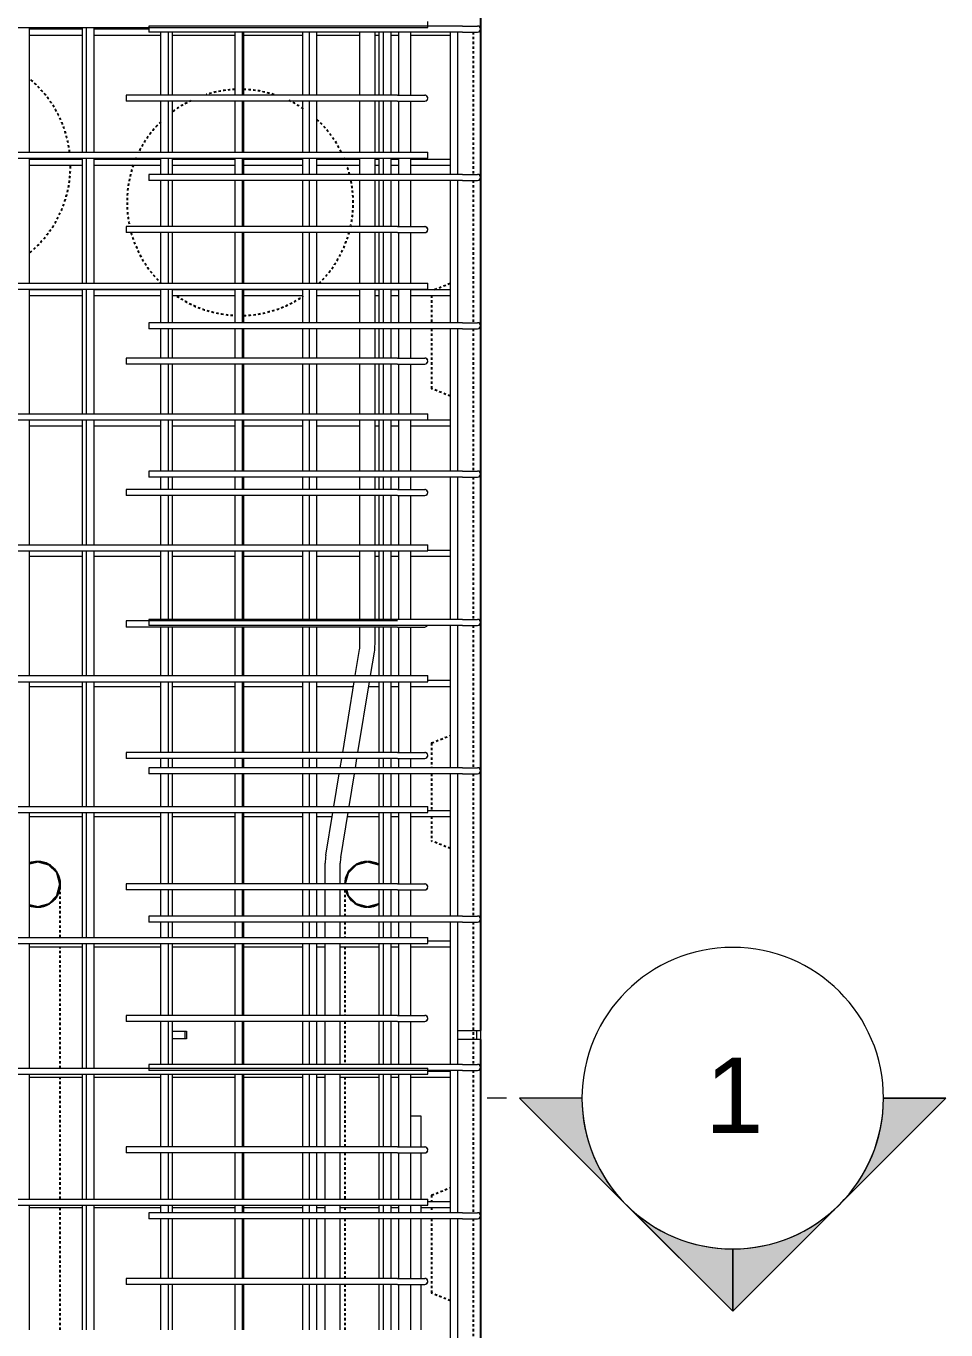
# Model space of a CAD drawing. Header units: millimetres. Extents: x -7141 to 5307, y -2677 to 10424.
# Drawn here: x -3124 to -1904, y -836 to 894 of the extents above; entities that cross this region are included whole.
import ezdxf

# ---------------------------------------------------------------- set-up
doc = ezdxf.new("R2010")
doc.units = ezdxf.units.MM
doc.linetypes.add('Dash', pattern=[6.36, 3.18, -3.18])
for name, color, linetype, lineweight in [('A-GENM', 13, 'Continuous', 18), ('A-WALL', 113, 'Continuous', 25), ('A-WALL-HDLN', 110, 'Dash', 25), ('G-ANNO-SYMB', 111, 'Continuous', 9), ('S-RBAR', 171, 'Continuous', 18)]:
    doc.layers.add(name, color=color, linetype=linetype, lineweight=lineweight)
doc.styles.add('Arial', font='arial.ttf', dxfattribs={"height": 100})

# ---------------------------------------------------------------- blocks, each defined once
blk = doc.blocks.new('RR spread anchor face based - RR-SA-2_5-150-V1-Elevation Front 1')
at = {"layer": 'A-GENM'}
for p, q in [((-2930, 6755), (-2913.7, 6755)), ((-2913.7, 6755), (-2911.2, 6755)), ((-2913.7, 6755), (-2913.7, 6745)), ((-2911.2, 6755), (-2911.2, 6745)), ((-2913.7, 6745), (-2930, 6745)), ((-2911.2, 6745), (-2913.7, 6745))]:
    blk.add_line(p, q, dxfattribs=at)
blk = doc.blocks.new('RR spread anchor face based - RR-SA-4_0-320-1726835-Elevation Front 1')
at = {"layer": 'A-GENM'}
for p, q in [((-2551.2, 6756), (-2526.2, 6756)), ((-2526.2, 6756), (-2521.2, 6756)), ((-2526.2, 6744), (-2526.2, 6756)), ((-2521.2, 6756), (-2521.2, 6744)), ((-2526.2, 6744), (-2551.2, 6744)), ((-2521.2, 6744), (-2526.2, 6744))]:
    blk.add_line(p, q, dxfattribs=at)
blk = doc.blocks.new('Detail View - M_Section Head - Filled SHOP DWG-1002450-Elevation Front 1')
at = {"layer": 'G-ANNO-SYMB'}
h = blk.add_hatch(color=256, dxfattribs=at)
edge = h.paths.add_edge_path()
edge.add_line((-2469.6, -528.7), (-2386.7, -528.7))
edge.add_arc((-2186.7, -528.7), 200, 180, 225)
edge.add_line((-2328.2, -670.1), (-2469.6, -528.7))
h = blk.add_hatch(color=256, dxfattribs=at)
edge = h.paths.add_edge_path()
edge.add_line((-1903.9, -528.7), (-2045.3, -670.1))
edge.add_arc((-2186.7, -528.7), 200, 315, 360)
edge.add_line((-1986.7, -528.7), (-1903.9, -528.7))
h = blk.add_hatch(color=256, dxfattribs=at)
edge = h.paths.add_edge_path()
edge.add_line((-2186.7, -811.5), (-2328.2, -670.1))
edge.add_arc((-2186.7, -528.7), 200, 225, 270)
edge.add_line((-2186.7, -728.7), (-2186.7, -811.5))
h = blk.add_hatch(color=256, dxfattribs=at)
edge = h.paths.add_edge_path()
edge.add_line((-2186.7, -811.5), (-2186.7, -728.7))
edge.add_arc((-2186.7, -528.7), 200, 270, 315)
edge.add_line((-2045.3, -670.1), (-2186.7, -811.5))
for p, q in [((-2186.7, -811.5), (-2469.6, -528.7)), ((-2386.7, -528.7), (-2469.6, -528.7)), ((-2469.6, -528.7), (-2328.2, -670.1)), ((-2386.7, -528.7), (-2469.6, -528.7)), ((-2186.7, -811.5), (-1903.9, -528.7)), ((-2045.3, -670.1), (-1903.9, -528.7)), ((-1986.7, -528.7), (-1903.9, -528.7)), ((-1903.9, -528.7), (-1986.7, -528.7)), ((-2328.2, -670.1), (-2186.7, -811.5)), ((-2186.7, -811.5), (-2045.3, -670.1)), ((-2186.7, -728.7), (-2186.7, -811.5)), ((-2186.7, -811.5), (-2186.7, -728.7))]:
    blk.add_line(p, q, dxfattribs=at)
for start, end in [(360, 180), (180, 360), (180, 225), (315, 0), (225, 270), (270, 315)]:
    blk.add_arc((-2186.7, -528.7), 200, start, end, dxfattribs=at)

msp = doc.modelspace()

# ---------------------------------------------------------------- linework, layer by layer
at = {"layer": 'A-WALL'}
for p, q in [((-2521.2, 2199), (-2521.2, -439)), ((-3108.7, -215), (-3119.4, -217.9)), ((-2656.3, -219), (-2671.2, -215)), ((-3119.4, -272.1), (-3108.7, -275)), ((-2671.2, -275), (-2656.2, -271)), ((-2521.2, -451), (-2521.2, -1395))]:
    msp.add_line(p, q, dxfattribs=at)
at = {"layer": 'A-WALL', "flags": 128}
for points in [[(-3078.7, -245), (-3082.7, -230), (-3093.8, -219), (-3108.7, -215)], [(-2671.2, -215), (-2686.2, -219), (-2697.2, -230.1), (-2701.1, -244.5)], [(-3108.7, -275), (-3093.7, -271), (-3082.7, -259.9), (-3078.7, -245)], [(-3078.7, -250.1), (-3078.7, -245.1), (-3078.7, -245)], [(-2699.2, -252.5), (-2697.2, -260), (-2686.1, -271), (-2671.2, -275)]]:
    msp.add_lwpolyline(points, dxfattribs=at)
at = {"layer": 'A-WALL'}
for centre, start, end in [((-3108.7, -245), 90.7225, 111.1191), ((-3108.7, -245), 61.0187, 89.2664), ((-3108.7, -245), 30.8311, 59.6045), ((-2671.2, -245), 120.8303, 149.6053), ((-2671.2, -245), 90.7225, 119.4223), ((-2671.2, -245), 61.0187, 89.2664), ((-3108.7, -245), 0.3778, 29.7706), ((-2671.2, -245), 150.6728, 179.0909), ((-3108.7, -245), 330.719, 359.5722), ((-2671.2, -245), 195, 209.7233), ((-3108.7, -245), 248.8809, 269.268), ((-3108.7, -245), 270.7209, 299.4239), ((-3108.7, -245), 300.812, 329.6241), ((-2671.2, -245), 210.813, 239.6231), ((-2671.2, -245), 241.0171, 269.268), ((-2671.2, -245), 270.7209, 299.4239)]:
    msp.add_arc(centre, 30, start, end, dxfattribs=at)
at = {"layer": 'A-WALL-HDLN'}
for p, q in [((-2531.2, 885.6), (-2531.2, 696.8)), ((-2531.2, 688.8), (-2531.2, 500)), ((-2582.2, 544.1), (-2561.2, 552.5)), ((-2586.2, 536.1), (-2586.2, 500)), ((-2586.2, 492), (-2586.2, 412.5)), ((-2531.2, 492), (-2531.2, 303.2)), ((-2561.2, 402.5), (-2586.2, 412.5)), ((-2531.2, 295.2), (-2531.2, 106.4)), ((-2531.2, 98.4), (-2531.2, -90.3)), ((-2586.2, -57.5), (-2561.2, -47.5)), ((-2586.2, -57.5), (-2586.2, -90.3)), ((-2586.2, -98.3), (-2586.2, -147.2)), ((-2531.2, -98.3), (-2531.2, -287.1)), ((-2586.2, -155.2), (-2586.2, -187.5)), ((-2561.2, -197.5), (-2586.2, -187.5)), ((-2531.2, -295.1), (-2531.2, -483.9)), ((-3078.7, -489), (-3078.7, -328)), ((-2701.2, -335), (-2701.2, -418.9)), ((-2701.2, -426.9), (-2701.2, -483.9)), ((-3078.7, -662.6), (-3078.7, -500.9)), ((-2701.2, -500.9), (-2701.2, -593.4)), ((-2531.2, -491.9), (-2531.2, -680.7)), ((-2701.2, -601.4), (-2701.2, -662.6)), ((-2586.2, -657.5), (-2561.2, -647.5)), ((-3078.7, -836.2), (-3078.7, -673.7)), ((-2701.2, -673.7), (-2701.2, -680.7)), ((-2586.2, -657.5), (-2586.2, -665.7)), ((-2586.2, -673.7), (-2586.2, -680.7)), ((-2701.2, -688.7), (-2701.2, -767.8)), ((-2586.2, -688.7), (-2586.2, -787.5)), ((-2531.2, -688.7), (-2531.2, -877.4)), ((-2701.2, -775.8), (-2701.2, -836.2)), ((-2561.2, -797.5), (-2586.2, -787.5))]:
    msp.add_line(p, q, dxfattribs=at)
at = {"layer": 'A-WALL-HDLN', "flags": 128}
for points in [[(-3078.7, -315.4), (-3078.7, -308.1), (-3078.7, -283.7), (-3078.7, -264), (-3078.7, -250.7), (-3078.7, -250.1)], [(-2701.2, -252.5), (-2701.2, -261), (-2701.2, -279.7), (-2701.2, -287.1)], [(-2701.2, -295.1), (-2701.2, -303.4), (-2701.2, -315.4)], [(-2701.2, -328), (-2701.2, -330), (-2701.2, -335)]]:
    msp.add_lwpolyline(points, dxfattribs=at)
at = {"layer": 'A-WALL-HDLN'}
for centre, start, end in [((-3215.2, 708.1), 6.9676, 49.9749), ((-2840.2, 659.6), 92.5718, 107.5479), ((-2840.2, 659.6), 72.4521, 88.1181), ((-2840.2, 659.6), 115.5558, 127.1615), ((-2840.2, 659.6), 55.9811, 64.4442), ((-2840.2, 659.6), 134.5631, 153.501), ((-2840.2, 659.6), 26.499, 47.0364), ((-3215.2, 708.1), 3.4011, 3.8766), ((-2840.2, 659.6), 160.6454, 180), ((-2840.2, 659.6), 156.818, 157.3283), ((-2840.2, 659.6), 22.6717, 23.182), ((-2840.2, 659.6), 14.3653, 19.3546), ((-3215.2, 708.1), 310.0251, 0), ((-3215.2, 708.1), 0, 0.3101), ((-2840.2, 659.6), 0, 11.2743), ((-2840.2, 659.6), 180, 192.3902), ((-2840.2, 659.6), 347.6098, 0), ((-2840.2, 659.6), 195.5164, 225.4369), ((-2840.2, 659.6), 314.3872, 344.4836), ((-2840.2, 659.6), 235.9713, 267.4282), ((-2840.2, 659.6), 271.8819, 304.0189)]:
    msp.add_arc(centre, 150, start, end, dxfattribs=at)
at = {"layer": 'G-ANNO-SYMB'}
msp.add_line((-2486.7, -528.7), (-2512.5, -528.7), dxfattribs=at)
at = {"layer": 'S-RBAR'}
for p, q in [((-2591.2, 891.7), (-2591.2, 899.7)), ((-4226.2, 891.7), (-2591.2, 891.7)), ((-3119.4, 726.2), (-3119.4, 891.7)), ((-3119.4, 889.7), (-3049.1, 889.7)), ((-3049.1, 726.2), (-3049.1, 891.7)), ((-3043.8, 726.2), (-3043.8, 891.7)), ((-3033.8, 726.2), (-3033.8, 891.7)), ((-3033.8, 889.7), (-2961.2, 889.7)), ((-2545.2, 893.6), (-2961.2, 893.6)), ((-2961.2, 893.6), (-2961.2, 885.6)), ((-2545.2, 885.6), (-2961.2, 885.6)), ((-2945.3, 801.9), (-2945.3, 885.6)), ((-2935.3, 801.9), (-2935.3, 885.6)), ((-2930, 801.9), (-2930, 885.6)), ((-2846.8, 801.9), (-2846.8, 885.6)), ((-2836.8, 801.9), (-2836.8, 885.6)), ((-2835.3, 801.9), (-2835.3, 885.6)), ((-2756.9, 801.9), (-2756.9, 885.6)), ((-2748.3, 801.9), (-2748.3, 885.6)), ((-2738.3, 801.9), (-2738.3, 885.6)), ((-2681.2, 801.9), (-2681.2, 885.6)), ((-2661.2, 801.9), (-2661.2, 885.6)), ((-2655.9, 801.9), (-2655.9, 885.6)), ((-2649.8, 801.9), (-2649.8, 885.6)), ((-2639.8, 801.9), (-2639.8, 885.6)), ((-2629.5, 801.9), (-2629.5, 885.6)), ((-2613.5, 801.9), (-2613.5, 885.6)), ((-2561.2, 696.8), (-2561.2, 885.6)), ((-2551.2, 696.8), (-2551.2, 885.6)), ((-2545.2, 893.6), (-2525.2, 893.6)), ((-2545.2, 885.6), (-2525.2, 885.6)), ((-3119.4, 881.7), (-3049.1, 881.7)), ((-3033.8, 881.7), (-2945.3, 881.7)), ((-2930, 881.7), (-2846.8, 881.7)), ((-2835.3, 881.7), (-2756.9, 881.7)), ((-2738.3, 881.7), (-2681.2, 881.7)), ((-2661.2, 881.7), (-2655.9, 881.7)), ((-2639.8, 881.7), (-2629.5, 881.7)), ((-2613.5, 881.7), (-2561.2, 881.7)), ((-2631.2, 801.9), (-2991.2, 801.9)), ((-2991.2, 801.9), (-2991.2, 793.9)), ((-2631.2, 801.9), (-2595.2, 801.9)), ((-2631.2, 793.9), (-2991.2, 793.9)), ((-2945.3, 726.2), (-2945.3, 793.9)), ((-2935.3, 726.2), (-2935.3, 793.9)), ((-2930, 726.2), (-2930, 793.9)), ((-2846.8, 726.2), (-2846.8, 793.9)), ((-2836.8, 726.2), (-2836.8, 793.9)), ((-2835.3, 726.2), (-2835.3, 793.9)), ((-2756.9, 726.2), (-2756.9, 793.9)), ((-2748.3, 726.2), (-2748.3, 793.9)), ((-2738.3, 726.2), (-2738.3, 793.9)), ((-2681.2, 726.2), (-2681.2, 793.9)), ((-2661.2, 726.2), (-2661.2, 793.9)), ((-2655.9, 726.2), (-2655.9, 793.9)), ((-2649.8, 726.2), (-2649.8, 793.9)), ((-2639.8, 726.2), (-2639.8, 793.9)), ((-2631.2, 793.9), (-2595.2, 793.9)), ((-2629.5, 726.2), (-2629.5, 793.5)), ((-2613.5, 726.2), (-2613.5, 793.5)), ((-4226.2, 726.2), (-2591.2, 726.2)), ((-4226.2, 718.2), (-2591.2, 718.2)), ((-3119.4, 552.6), (-3119.4, 718.2)), ((-3119.4, 716.9), (-3049.1, 716.9)), ((-3049.1, 552.6), (-3049.1, 718.2)), ((-3043.8, 552.6), (-3043.8, 718.2)), ((-3033.8, 552.6), (-3033.8, 718.2)), ((-3033.8, 716.9), (-2945.3, 716.9)), ((-2945.3, 696.8), (-2945.3, 718.2)), ((-2935.3, 696.8), (-2935.3, 718.2)), ((-2930, 696.8), (-2930, 718.2)), ((-2930, 716.9), (-2846.8, 716.9)), ((-2846.8, 696.8), (-2846.8, 718.2)), ((-2836.8, 696.8), (-2836.8, 718.2)), ((-2835.3, 696.8), (-2835.3, 718.2)), ((-2835.3, 716.9), (-2756.9, 716.9)), ((-2756.9, 696.8), (-2756.9, 718.2)), ((-2748.3, 696.8), (-2748.3, 718.2)), ((-2738.3, 696.8), (-2738.3, 718.2)), ((-2738.3, 716.9), (-2681.2, 716.9)), ((-2681.2, 696.8), (-2681.2, 718.2)), ((-2661.2, 696.8), (-2661.2, 718.2)), ((-2661.2, 716.9), (-2655.9, 716.9)), ((-2655.9, 696.8), (-2655.9, 718.2)), ((-2649.8, 696.8), (-2649.8, 718.2)), ((-2639.8, 696.8), (-2639.8, 718.2)), ((-2639.8, 716.9), (-2629.5, 716.9)), ((-2629.5, 696.8), (-2629.5, 718.2)), ((-2613.5, 696.8), (-2613.5, 718.2)), ((-2613.5, 716.9), (-2561.2, 716.9)), ((-2591.2, 718.2), (-2591.2, 726.2)), ((-3119.4, 708.9), (-3049.1, 708.9)), ((-3033.8, 708.9), (-2945.3, 708.9)), ((-2545.2, 696.8), (-2961.2, 696.8)), ((-2961.2, 696.8), (-2961.2, 688.8)), ((-2930, 708.9), (-2846.8, 708.9)), ((-2835.3, 708.9), (-2756.9, 708.9)), ((-2738.3, 708.9), (-2681.2, 708.9)), ((-2661.2, 708.9), (-2655.9, 708.9)), ((-2639.8, 708.9), (-2629.5, 708.9)), ((-2613.5, 708.9), (-2561.2, 708.9)), ((-2545.2, 696.8), (-2525.2, 696.8)), ((-2545.2, 688.8), (-2961.2, 688.8)), ((-2945.3, 627.5), (-2945.3, 688.8)), ((-2935.3, 627.5), (-2935.3, 688.8)), ((-2930, 627.5), (-2930, 688.8)), ((-2846.8, 627.5), (-2846.8, 688.8)), ((-2836.8, 627.5), (-2836.8, 688.8)), ((-2835.3, 627.5), (-2835.3, 688.8)), ((-2756.9, 627.5), (-2756.9, 688.8)), ((-2748.3, 627.5), (-2748.3, 688.8)), ((-2738.3, 627.5), (-2738.3, 688.8)), ((-2681.2, 627.5), (-2681.2, 688.8)), ((-2661.2, 627.5), (-2661.2, 688.8)), ((-2655.9, 627.5), (-2655.9, 688.8)), ((-2649.8, 627.5), (-2649.8, 688.8)), ((-2639.8, 627.5), (-2639.8, 688.8)), ((-2629.5, 627.5), (-2629.5, 688.8)), ((-2613.5, 627.5), (-2613.5, 688.8)), ((-2561.2, 500), (-2561.2, 688.8)), ((-2551.2, 500), (-2551.2, 688.8)), ((-2545.2, 688.8), (-2525.2, 688.8)), ((-2631.2, 627.5), (-2991.2, 627.5)), ((-2991.2, 627.5), (-2991.2, 619.5)), ((-2631.2, 627.5), (-2595.2, 627.5)), ((-2631.2, 619.5), (-2991.2, 619.5)), ((-2945.3, 552.6), (-2945.3, 619.5)), ((-2935.3, 552.6), (-2935.3, 619.5)), ((-2930, 552.6), (-2930, 619.5)), ((-2846.8, 552.6), (-2846.8, 619.5)), ((-2836.8, 552.6), (-2836.8, 619.5)), ((-2835.3, 552.6), (-2835.3, 619.5)), ((-2756.9, 552.6), (-2756.9, 619.5)), ((-2748.3, 552.6), (-2748.3, 619.5)), ((-2738.3, 552.6), (-2738.3, 619.5)), ((-2681.2, 552.6), (-2681.2, 619.5)), ((-2661.2, 552.6), (-2661.2, 619.5)), ((-2655.9, 552.6), (-2655.9, 619.5)), ((-2649.8, 552.6), (-2649.8, 619.5)), ((-2639.8, 552.6), (-2639.8, 619.5)), ((-2631.2, 619.5), (-2595.2, 619.5)), ((-2629.5, 552.6), (-2629.5, 619.5)), ((-2613.5, 552.6), (-2613.5, 619.5)), ((-4226.2, 552.6), (-2591.2, 552.6)), ((-4226.2, 544.6), (-2591.2, 544.6)), ((-3119.4, 379), (-3119.4, 544.6)), ((-3119.4, 544.1), (-3049.1, 544.1)), ((-3049.1, 379), (-3049.1, 544.6)), ((-3043.8, 379), (-3043.8, 544.6)), ((-3033.8, 379), (-3033.8, 544.6)), ((-3033.8, 544.1), (-2945.3, 544.1)), ((-2945.3, 500), (-2945.3, 544.6)), ((-2935.3, 500), (-2935.3, 544.6)), ((-2930, 500), (-2930, 544.6)), ((-2930, 544.1), (-2846.8, 544.1)), ((-2846.8, 500), (-2846.8, 544.6)), ((-2836.8, 500), (-2836.8, 544.6)), ((-2835.3, 500), (-2835.3, 544.6)), ((-2835.3, 544.1), (-2756.9, 544.1)), ((-2756.9, 500), (-2756.9, 544.6)), ((-2748.3, 500), (-2748.3, 544.6)), ((-2738.3, 500), (-2738.3, 544.6)), ((-2738.3, 544.1), (-2681.2, 544.1)), ((-2681.2, 500), (-2681.2, 544.6)), ((-2661.2, 500), (-2661.2, 544.6)), ((-2661.2, 544.1), (-2655.9, 544.1)), ((-2655.9, 500), (-2655.9, 544.6)), ((-2649.8, 500), (-2649.8, 544.6)), ((-2639.8, 500), (-2639.8, 544.6)), ((-2639.8, 544.1), (-2629.5, 544.1)), ((-2629.5, 500), (-2629.5, 544.6)), ((-2613.5, 500), (-2613.5, 544.6)), ((-2613.5, 544.1), (-2561.2, 544.1)), ((-2591.2, 544.6), (-2591.2, 552.6)), ((-3119.4, 536.1), (-3049.1, 536.1)), ((-3033.8, 536.1), (-2945.3, 536.1)), ((-2930, 536.1), (-2846.8, 536.1)), ((-2835.3, 536.1), (-2756.9, 536.1)), ((-2738.3, 536.1), (-2681.2, 536.1)), ((-2661.2, 536.1), (-2655.9, 536.1)), ((-2639.8, 536.1), (-2629.5, 536.1)), ((-2613.5, 536.1), (-2561.2, 536.1)), ((-2545.2, 500), (-2961.2, 500)), ((-2961.2, 500), (-2961.2, 492)), ((-2545.2, 492), (-2961.2, 492)), ((-2945.3, 453.1), (-2945.3, 492)), ((-2935.3, 453.1), (-2935.3, 492)), ((-2930, 453.1), (-2930, 492)), ((-2846.8, 453.1), (-2846.8, 492)), ((-2836.8, 453.1), (-2836.8, 492)), ((-2835.3, 453.1), (-2835.3, 492)), ((-2756.9, 453.1), (-2756.9, 492)), ((-2748.3, 453.1), (-2748.3, 492)), ((-2738.3, 453.1), (-2738.3, 492)), ((-2681.2, 453.1), (-2681.2, 492)), ((-2661.2, 453.1), (-2661.2, 492)), ((-2655.9, 453.1), (-2655.9, 492)), ((-2649.8, 453.1), (-2649.8, 492)), ((-2639.8, 453.1), (-2639.8, 492)), ((-2629.5, 453.1), (-2629.5, 492)), ((-2613.5, 453.1), (-2613.5, 492)), ((-2561.2, 303.2), (-2561.2, 492)), ((-2551.2, 303.2), (-2551.2, 492)), ((-2545.2, 500), (-2525.2, 500)), ((-2545.2, 492), (-2525.2, 492)), ((-2631.2, 453.1), (-2991.2, 453.1)), ((-2991.2, 453.1), (-2991.2, 445.1)), ((-2631.2, 453.1), (-2595.2, 453.1)), ((-2631.2, 445.1), (-2991.2, 445.1)), ((-2945.3, 379), (-2945.3, 445.1)), ((-2935.3, 379), (-2935.3, 445.1)), ((-2930, 379), (-2930, 445.1)), ((-2846.8, 379), (-2846.8, 445.1)), ((-2836.8, 379), (-2836.8, 445.1)), ((-2835.3, 379), (-2835.3, 445.1)), ((-2756.9, 379), (-2756.9, 445.1)), ((-2748.3, 379), (-2748.3, 445.1)), ((-2738.3, 379), (-2738.3, 445.1)), ((-2681.2, 379), (-2681.2, 445.1)), ((-2661.2, 379), (-2661.2, 445.1)), ((-2655.9, 379), (-2655.9, 445.1)), ((-2649.8, 379), (-2649.8, 445.1)), ((-2639.8, 379), (-2639.8, 445.1)), ((-2631.2, 445.1), (-2595.2, 445.1)), ((-2629.5, 379), (-2629.5, 445.1)), ((-2613.5, 379), (-2613.5, 445.1)), ((-4226.2, 379), (-2591.2, 379)), ((-4226.2, 371), (-2591.2, 371)), ((-3119.4, 205.4), (-3119.4, 371)), ((-3119.4, 363.3), (-3049.1, 363.3)), ((-3049.1, 205.4), (-3049.1, 371)), ((-3043.8, 205.4), (-3043.8, 371)), ((-3033.8, 205.4), (-3033.8, 371)), ((-3033.8, 363.3), (-2945.3, 363.3)), ((-2945.3, 303.2), (-2945.3, 371)), ((-2935.3, 303.2), (-2935.3, 371)), ((-2930, 303.2), (-2930, 371)), ((-2930, 363.3), (-2846.8, 363.3)), ((-2846.8, 303.2), (-2846.8, 371)), ((-2836.8, 303.2), (-2836.8, 371)), ((-2835.3, 303.2), (-2835.3, 371)), ((-2835.3, 363.3), (-2756.9, 363.3)), ((-2756.9, 303.2), (-2756.9, 371)), ((-2748.3, 303.2), (-2748.3, 371)), ((-2738.3, 303.2), (-2738.3, 371)), ((-2738.3, 363.3), (-2681.2, 363.3)), ((-2681.2, 303.2), (-2681.2, 371)), ((-2661.2, 303.2), (-2661.2, 371)), ((-2661.2, 363.3), (-2655.9, 363.3)), ((-2655.9, 303.2), (-2655.9, 371)), ((-2649.8, 303.2), (-2649.8, 371)), ((-2639.8, 303.2), (-2639.8, 371)), ((-2639.8, 363.3), (-2629.5, 363.3)), ((-2629.5, 303.2), (-2629.5, 371)), ((-2613.5, 303.2), (-2613.5, 371)), ((-2613.5, 363.3), (-2561.2, 363.3)), ((-2591.2, 371), (-2591.2, 379)), ((-2591.2, 371.3), (-2561.2, 371.3)), ((-2545.2, 303.2), (-2961.2, 303.2)), ((-2961.2, 303.2), (-2961.2, 295.2)), ((-2545.2, 295.2), (-2961.2, 295.2)), ((-2945.3, 278.7), (-2945.3, 295.2)), ((-2935.3, 278.7), (-2935.3, 295.2)), ((-2930, 278.7), (-2930, 295.2)), ((-2846.8, 278.7), (-2846.8, 295.2)), ((-2836.8, 278.7), (-2836.8, 295.2)), ((-2835.3, 278.7), (-2835.3, 295.2)), ((-2756.9, 278.7), (-2756.9, 295.2)), ((-2748.3, 278.7), (-2748.3, 295.2)), ((-2738.3, 278.7), (-2738.3, 295.2)), ((-2681.2, 278.7), (-2681.2, 295.2)), ((-2661.2, 278.7), (-2661.2, 295.2)), ((-2655.9, 278.7), (-2655.9, 295.2)), ((-2649.8, 278.7), (-2649.8, 295.2)), ((-2639.8, 278.7), (-2639.8, 295.2)), ((-2629.5, 278.7), (-2629.5, 295.2)), ((-2613.5, 278.7), (-2613.5, 295.2)), ((-2561.2, 106.4), (-2561.2, 295.2)), ((-2551.2, 106.4), (-2551.2, 295.2)), ((-2545.2, 303.2), (-2525.2, 303.2)), ((-2545.2, 295.2), (-2525.2, 295.2)), ((-2631.2, 278.7), (-2991.2, 278.7)), ((-2991.2, 278.7), (-2991.2, 270.7)), ((-2631.2, 278.7), (-2595.2, 278.7)), ((-2631.2, 270.7), (-2991.2, 270.7)), ((-2945.3, 205.4), (-2945.3, 270.7)), ((-2935.3, 205.4), (-2935.3, 270.7)), ((-2930, 205.4), (-2930, 270.7)), ((-2846.8, 205.4), (-2846.8, 270.7)), ((-2836.8, 205.4), (-2836.8, 270.7)), ((-2835.3, 205.4), (-2835.3, 270.7)), ((-2756.9, 205.4), (-2756.9, 270.7)), ((-2748.3, 205.4), (-2748.3, 270.7)), ((-2738.3, 205.4), (-2738.3, 270.7)), ((-2681.2, 205.4), (-2681.2, 270.7)), ((-2661.2, 205.4), (-2661.2, 270.7)), ((-2655.9, 205.4), (-2655.9, 270.7)), ((-2649.8, 205.4), (-2649.8, 270.7)), ((-2639.8, 205.4), (-2639.8, 270.7)), ((-2631.2, 270.7), (-2595.2, 270.7)), ((-2629.5, 205.4), (-2629.5, 270.7)), ((-2613.5, 205.4), (-2613.5, 270.7)), ((-4226.2, 205.4), (-2591.2, 205.4)), ((-4226.2, 197.4), (-2591.2, 197.4)), ((-3119.4, 31.8), (-3119.4, 197.4)), ((-3119.4, 190.4), (-3049.1, 190.4)), ((-3049.1, 31.8), (-3049.1, 197.4)), ((-3043.8, 31.8), (-3043.8, 197.4)), ((-3033.8, 31.8), (-3033.8, 197.4)), ((-3033.8, 190.4), (-2945.3, 190.4)), ((-2945.3, 106.4), (-2945.3, 197.4)), ((-2935.3, 106.4), (-2935.3, 197.4)), ((-2930, 106.4), (-2930, 197.4)), ((-2930, 190.4), (-2846.8, 190.4)), ((-2846.8, 106.4), (-2846.8, 197.4)), ((-2836.8, 106.4), (-2836.8, 197.4)), ((-2835.3, 106.4), (-2835.3, 197.4)), ((-2835.3, 190.4), (-2756.9, 190.4)), ((-2756.9, 106.4), (-2756.9, 197.4)), ((-2748.3, 106.4), (-2748.3, 197.4)), ((-2738.3, 106.4), (-2738.3, 197.4)), ((-2738.3, 190.4), (-2681.2, 190.4)), ((-2681.2, 106.4), (-2681.2, 197.4)), ((-2661.2, 106.4), (-2661.2, 197.4)), ((-2661.2, 190.4), (-2655.9, 190.4)), ((-2655.9, 106.4), (-2655.9, 197.4)), ((-2649.8, 106.4), (-2649.8, 197.4)), ((-2639.8, 106.4), (-2639.8, 197.4)), ((-2639.8, 190.4), (-2629.5, 190.4)), ((-2629.5, 106.4), (-2629.5, 197.4)), ((-2613.5, 106.4), (-2613.5, 197.4)), ((-2613.5, 190.4), (-2561.2, 190.4)), ((-2591.2, 197.4), (-2591.2, 205.4)), ((-2591.2, 198.4), (-2561.2, 198.4)), ((-2631.2, 104.3), (-2991.2, 104.3)), ((-2991.2, 104.3), (-2991.2, 96.3)), ((-2545.2, 106.4), (-2961.2, 106.4)), ((-2961.2, 106.4), (-2961.2, 98.4)), ((-2545.2, 106.4), (-2525.2, 106.4)), ((-2631.2, 96.3), (-2991.2, 96.3)), ((-2545.2, 98.4), (-2961.2, 98.4)), ((-2945.3, 31.8), (-2945.3, 96.3)), ((-2935.3, 31.8), (-2935.3, 96.3)), ((-2930, 31.8), (-2930, 96.3)), ((-2846.8, 31.8), (-2846.8, 96.3)), ((-2836.8, 31.8), (-2836.8, 96.3)), ((-2835.3, 31.8), (-2835.3, 96.3)), ((-2756.9, 31.8), (-2756.9, 96.3)), ((-2748.3, 31.8), (-2748.3, 96.3)), ((-2738.3, 31.8), (-2738.3, 96.3)), ((-2681.2, 73.5), (-2681.2, 96.3)), ((-2661.2, 73.5), (-2661.2, 96.3)), ((-2655.9, 31.8), (-2655.9, 96.3)), ((-2649.8, 31.8), (-2649.8, 96.3)), ((-2639.8, 31.8), (-2639.8, 96.3)), ((-2631.2, 96.3), (-2595.2, 96.3)), ((-2629.5, 31.8), (-2629.5, 96.3)), ((-2613.5, 31.8), (-2613.5, 96.3)), ((-2561.2, -90.3), (-2561.2, 98.4)), ((-2551.2, -90.3), (-2551.2, 98.4)), ((-2545.2, 98.4), (-2525.2, 98.4)), ((-2687.4, 31.8), (-2681.8, 66.3)), ((-2667.2, 31.8), (-2662.1, 63)), ((-4226.2, 31.8), (-2591.2, 31.8)), ((-4226.2, 23.8), (-2591.2, 23.8)), ((-3119.4, -141.8), (-3119.4, 23.8)), ((-3119.4, 17.6), (-3049.1, 17.6)), ((-3049.1, -141.8), (-3049.1, 23.8)), ((-3043.8, -141.8), (-3043.8, 23.8)), ((-3033.8, -141.8), (-3033.8, 23.8)), ((-3033.8, 17.6), (-2945.3, 17.6)), ((-2945.3, -70.1), (-2945.3, 23.8)), ((-2935.3, -70.1), (-2935.3, 23.8)), ((-2930, -70.1), (-2930, 23.8)), ((-2930, 17.6), (-2846.8, 17.6)), ((-2846.8, -70.1), (-2846.8, 23.8)), ((-2836.8, -70.1), (-2836.8, 23.8)), ((-2835.3, -70.1), (-2835.3, 23.8)), ((-2835.3, 17.6), (-2756.9, 17.6)), ((-2756.9, -70.1), (-2756.9, 23.8)), ((-2748.3, -70.1), (-2748.3, 23.8)), ((-2738.3, -70.1), (-2738.3, 23.8)), ((-2738.3, 17.6), (-2689.8, 17.6)), ((-2704.1, -70.1), (-2688.8, 23.8)), ((-2683.9, -70.1), (-2668.5, 23.8)), ((-2669.5, 17.6), (-2655.9, 17.6)), ((-2655.9, -70.1), (-2655.9, 23.8)), ((-2649.8, -70.1), (-2649.8, 23.8)), ((-2639.8, -70.1), (-2639.8, 23.8)), ((-2639.8, 17.6), (-2629.5, 17.6)), ((-2629.5, -70.1), (-2629.5, 23.8)), ((-2613.5, -70.1), (-2613.5, 23.8)), ((-2613.5, 17.6), (-2561.2, 17.6)), ((-2591.2, 23.8), (-2591.2, 31.8)), ((-2591.2, 25.6), (-2561.2, 25.6)), ((-2631.2, -70.1), (-2991.2, -70.1)), ((-2991.2, -70.1), (-2991.2, -78.1)), ((-2631.2, -78.1), (-2991.2, -78.1)), ((-2945.3, -90.3), (-2945.3, -78.1)), ((-2935.3, -90.3), (-2935.3, -78.1)), ((-2930, -90.3), (-2930, -78.1)), ((-2846.8, -90.3), (-2846.8, -78.1)), ((-2836.8, -90.3), (-2836.8, -78.1)), ((-2835.3, -90.3), (-2835.3, -78.1)), ((-2756.9, -90.3), (-2756.9, -78.1)), ((-2748.3, -90.3), (-2748.3, -78.1)), ((-2738.3, -90.3), (-2738.3, -78.1)), ((-2707.4, -90.3), (-2705.4, -78.1)), ((-2687.2, -90.3), (-2685.2, -78.1)), ((-2655.9, -90.3), (-2655.9, -78.1)), ((-2649.8, -90.3), (-2649.8, -78.1)), ((-2639.8, -90.3), (-2639.8, -78.1)), ((-2631.2, -70.1), (-2595.2, -70.1)), ((-2631.2, -78.1), (-2595.2, -78.1)), ((-2629.5, -90.3), (-2629.5, -78.1)), ((-2613.5, -90.3), (-2613.5, -78.1)), ((-2545.2, -90.3), (-2961.2, -90.3)), ((-2961.2, -90.3), (-2961.2, -98.3)), ((-2545.2, -98.3), (-2961.2, -98.3)), ((-2945.3, -141.8), (-2945.3, -98.3)), ((-2935.3, -141.8), (-2935.3, -98.3)), ((-2930, -141.8), (-2930, -98.3)), ((-2846.8, -141.8), (-2846.8, -98.3)), ((-2836.8, -141.8), (-2836.8, -98.3)), ((-2835.3, -141.8), (-2835.3, -98.3)), ((-2756.9, -141.8), (-2756.9, -98.3)), ((-2748.3, -141.8), (-2748.3, -98.3)), ((-2738.3, -141.8), (-2738.3, -98.3)), ((-2715.9, -141.8), (-2708.8, -98.3)), ((-2695.6, -141.8), (-2688.5, -98.3)), ((-2655.9, -141.8), (-2655.9, -98.3)), ((-2649.8, -141.8), (-2649.8, -98.3)), ((-2639.8, -141.8), (-2639.8, -98.3)), ((-2629.5, -141.8), (-2629.5, -98.3)), ((-2613.5, -141.8), (-2613.5, -98.3)), ((-2561.2, -287.1), (-2561.2, -98.3)), ((-2551.2, -287.1), (-2551.2, -98.3)), ((-2545.2, -90.3), (-2525.2, -90.3)), ((-2545.2, -98.3), (-2525.2, -98.3)), ((-4226.2, -141.8), (-2591.2, -141.8)), ((-4226.2, -149.8), (-2591.2, -149.8)), ((-3119.4, -315.4), (-3119.4, -149.8)), ((-3119.4, -155.2), (-3049.1, -155.2)), ((-3049.1, -315.4), (-3049.1, -149.8)), ((-3043.8, -315.4), (-3043.8, -149.8)), ((-3033.8, -315.4), (-3033.8, -149.8)), ((-3033.8, -155.2), (-2945.3, -155.2)), ((-2945.3, -244.5), (-2945.3, -149.8)), ((-2935.3, -244.5), (-2935.3, -149.8)), ((-2930, -244.5), (-2930, -149.8)), ((-2930, -155.2), (-2846.8, -155.2)), ((-2846.8, -244.5), (-2846.8, -149.8)), ((-2836.8, -244.5), (-2836.8, -149.8)), ((-2835.3, -244.5), (-2835.3, -149.8)), ((-2835.3, -155.2), (-2756.9, -155.2)), ((-2756.9, -244.5), (-2756.9, -149.8)), ((-2748.3, -244.5), (-2748.3, -149.8)), ((-2738.3, -244.5), (-2738.3, -149.8)), ((-2738.3, -155.2), (-2718.1, -155.2)), ((-2726.4, -206.3), (-2717.2, -149.8)), ((-2706.7, -209.5), (-2696.9, -149.8)), ((-2697.8, -155.2), (-2655.9, -155.2)), ((-2655.9, -244.5), (-2655.9, -149.8)), ((-2649.8, -244.5), (-2649.8, -149.8)), ((-2639.8, -244.5), (-2639.8, -149.8)), ((-2639.8, -155.2), (-2629.5, -155.2)), ((-2629.5, -244.5), (-2629.5, -149.8)), ((-2613.5, -244.5), (-2613.5, -149.8)), ((-2613.5, -155.2), (-2561.2, -155.2)), ((-2591.2, -149.8), (-2591.2, -141.8)), ((-2591.2, -147.2), (-2561.2, -147.2)), ((-2727.3, -244.5), (-2727.3, -216.8)), ((-2707.3, -244.5), (-2707.3, -216.8)), ((-2631.2, -244.5), (-2991.2, -244.5)), ((-2991.2, -244.5), (-2991.2, -252.5)), ((-2631.2, -252.5), (-2991.2, -252.5)), ((-2945.3, -287.1), (-2945.3, -252.5)), ((-2935.3, -287.1), (-2935.3, -252.5)), ((-2930, -287.1), (-2930, -252.5)), ((-2846.8, -287.1), (-2846.8, -252.5)), ((-2836.8, -287.1), (-2836.8, -252.5)), ((-2835.3, -287.1), (-2835.3, -252.5)), ((-2756.9, -287.1), (-2756.9, -252.5)), ((-2748.3, -287.1), (-2748.3, -252.5)), ((-2738.3, -287.1), (-2738.3, -252.5)), ((-2727.3, -287.1), (-2727.3, -252.5)), ((-2707.3, -287.1), (-2707.3, -252.5)), ((-2655.9, -287.1), (-2655.9, -252.5)), ((-2649.8, -287.1), (-2649.8, -252.5)), ((-2639.8, -287.1), (-2639.8, -252.5)), ((-2631.2, -244.5), (-2595.2, -244.5)), ((-2631.2, -252.5), (-2595.2, -252.5)), ((-2629.5, -287.1), (-2629.5, -252.5)), ((-2613.5, -287.1), (-2613.5, -252.5)), ((-2545.2, -287.1), (-2961.2, -287.1)), ((-2961.2, -287.1), (-2961.2, -295.1)), ((-2545.2, -287.1), (-2525.2, -287.1)), ((-2545.2, -295.1), (-2961.2, -295.1)), ((-2945.3, -315.4), (-2945.3, -295.1)), ((-2935.3, -315.4), (-2935.3, -295.1)), ((-2930, -315.4), (-2930, -295.1)), ((-2846.8, -315.4), (-2846.8, -295.1)), ((-2836.8, -315.4), (-2836.8, -295.1)), ((-2835.3, -315.4), (-2835.3, -295.1)), ((-2756.9, -315.4), (-2756.9, -295.1)), ((-2748.3, -315.4), (-2748.3, -295.1)), ((-2738.3, -315.4), (-2738.3, -295.1)), ((-2727.3, -315.4), (-2727.3, -295.1)), ((-2707.3, -315.4), (-2707.3, -295.1)), ((-2655.9, -315.4), (-2655.9, -295.1)), ((-2649.8, -315.4), (-2649.8, -295.1)), ((-2639.8, -315.4), (-2639.8, -295.1)), ((-2629.5, -315.4), (-2629.5, -295.1)), ((-2613.5, -315.4), (-2613.5, -295.1)), ((-2561.2, -483.9), (-2561.2, -295.1)), ((-2551.2, -483.9), (-2551.2, -295.1)), ((-2545.2, -295.1), (-2525.2, -295.1)), ((-4226.2, -315.4), (-2591.2, -315.4)), ((-4226.2, -323.4), (-2591.2, -323.4)), ((-3119.4, -489), (-3119.4, -323.4)), ((-3119.4, -328), (-3049.1, -328)), ((-3049.1, -489), (-3049.1, -323.4)), ((-3043.8, -489), (-3043.8, -323.4)), ((-3033.8, -489), (-3033.8, -323.4)), ((-3033.8, -328), (-2945.3, -328)), ((-2945.3, -418.9), (-2945.3, -323.4)), ((-2935.3, -418.9), (-2935.3, -323.4)), ((-2930, -418.9), (-2930, -323.4)), ((-2930, -328), (-2846.8, -328)), ((-2846.8, -418.9), (-2846.8, -323.4)), ((-2836.8, -418.9), (-2836.8, -323.4)), ((-2835.3, -418.9), (-2835.3, -323.4)), ((-2835.3, -328), (-2756.9, -328)), ((-2756.9, -418.9), (-2756.9, -323.4)), ((-2748.3, -418.9), (-2748.3, -323.4)), ((-2738.3, -418.9), (-2738.3, -323.4)), ((-2738.3, -328), (-2727.3, -328)), ((-2727.3, -418.9), (-2727.3, -323.4)), ((-2707.3, -418.9), (-2707.3, -323.4)), ((-2707.3, -328), (-2655.9, -328)), ((-2655.9, -418.9), (-2655.9, -323.4)), ((-2649.8, -418.9), (-2649.8, -323.4)), ((-2639.8, -418.9), (-2639.8, -323.4)), ((-2639.8, -328), (-2629.5, -328)), ((-2629.5, -418.9), (-2629.5, -323.4)), ((-2613.5, -418.9), (-2613.5, -323.4)), ((-2613.5, -328), (-2561.2, -328)), ((-2591.2, -323.4), (-2591.2, -315.4)), ((-2591.2, -320), (-2561.2, -320)), ((-2631.2, -418.9), (-2991.2, -418.9)), ((-2991.2, -418.9), (-2991.2, -426.9)), ((-2631.2, -426.9), (-2991.2, -426.9)), ((-2945.3, -483.9), (-2945.3, -426.9)), ((-2935.3, -483.9), (-2935.3, -426.9)), ((-2930, -483.9), (-2930, -426.9)), ((-2846.8, -483.9), (-2846.8, -426.9)), ((-2836.8, -483.9), (-2836.8, -426.9)), ((-2835.3, -483.9), (-2835.3, -426.9)), ((-2756.9, -483.9), (-2756.9, -426.9)), ((-2748.3, -483.9), (-2748.3, -426.9)), ((-2738.3, -483.9), (-2738.3, -426.9)), ((-2727.3, -483.9), (-2727.3, -426.9)), ((-2707.3, -483.9), (-2707.3, -426.9)), ((-2655.9, -483.9), (-2655.9, -426.9)), ((-2649.8, -483.9), (-2649.8, -426.9)), ((-2639.8, -483.9), (-2639.8, -426.9)), ((-2631.2, -418.9), (-2595.2, -418.9)), ((-2631.2, -426.9), (-2595.2, -426.9)), ((-2629.5, -483.9), (-2629.5, -426.9)), ((-2613.5, -483.9), (-2613.5, -426.9)), ((-2545.2, -483.9), (-2961.2, -483.9)), ((-2961.2, -483.9), (-2961.2, -491.9)), ((-2545.2, -483.9), (-2525.2, -483.9)), ((-4226.2, -489), (-2591.2, -489)), ((-4226.2, -497), (-2591.2, -497)), ((-3119.4, -662.6), (-3119.4, -497)), ((-3119.4, -500.9), (-3049.1, -500.9)), ((-3049.1, -662.6), (-3049.1, -497)), ((-3043.8, -662.6), (-3043.8, -497)), ((-3033.8, -662.6), (-3033.8, -497)), ((-3033.8, -500.9), (-2945.3, -500.9)), ((-2545.2, -491.9), (-2961.2, -491.9)), ((-2945.3, -593.4), (-2945.3, -497)), ((-2935.3, -593.4), (-2935.3, -497)), ((-2930, -593.4), (-2930, -497)), ((-2930, -500.9), (-2846.8, -500.9)), ((-2846.8, -593.4), (-2846.8, -497)), ((-2836.8, -593.4), (-2836.8, -497)), ((-2835.3, -593.4), (-2835.3, -497)), ((-2835.3, -500.9), (-2756.9, -500.9)), ((-2756.9, -593.4), (-2756.9, -497)), ((-2748.3, -593.4), (-2748.3, -497)), ((-2738.3, -593.4), (-2738.3, -497)), ((-2738.3, -500.9), (-2727.3, -500.9)), ((-2727.3, -593.4), (-2727.3, -497)), ((-2707.3, -593.4), (-2707.3, -497)), ((-2707.3, -500.9), (-2655.9, -500.9)), ((-2655.9, -593.4), (-2655.9, -497)), ((-2649.8, -593.4), (-2649.8, -497)), ((-2639.8, -593.4), (-2639.8, -497)), ((-2639.8, -500.9), (-2629.5, -500.9)), ((-2629.5, -593.4), (-2629.5, -497)), ((-2613.5, -593.4), (-2613.5, -497)), ((-2613.5, -500.9), (-2561.2, -500.9)), ((-2591.2, -497), (-2591.2, -489)), ((-2591.2, -492.9), (-2561.2, -492.9)), ((-2561.2, -680.7), (-2561.2, -491.9)), ((-2551.2, -680.7), (-2551.2, -491.9)), ((-2545.2, -491.9), (-2525.2, -491.9)), ((-2599.8, -552.5), (-2613.5, -552.5)), ((-2599.8, -593.4), (-2599.8, -552.5)), ((-2631.2, -593.4), (-2991.2, -593.4)), ((-2991.2, -593.4), (-2991.2, -601.4)), ((-2631.2, -601.4), (-2991.2, -601.4)), ((-2945.3, -662.6), (-2945.3, -601.4)), ((-2935.3, -662.6), (-2935.3, -601.4)), ((-2930, -662.6), (-2930, -601.4)), ((-2846.8, -662.6), (-2846.8, -601.4)), ((-2836.8, -662.6), (-2836.8, -601.4)), ((-2835.3, -662.6), (-2835.3, -601.4)), ((-2756.9, -662.6), (-2756.9, -601.4)), ((-2748.3, -662.6), (-2748.3, -601.4)), ((-2738.3, -662.6), (-2738.3, -601.4)), ((-2727.3, -662.6), (-2727.3, -601.4)), ((-2707.3, -662.6), (-2707.3, -601.4)), ((-2655.9, -662.6), (-2655.9, -601.4)), ((-2649.8, -662.6), (-2649.8, -601.4)), ((-2639.8, -662.6), (-2639.8, -601.4)), ((-2631.2, -593.4), (-2595.2, -593.4)), ((-2631.2, -601.4), (-2595.2, -601.4)), ((-2629.5, -662.6), (-2629.5, -601.4)), ((-2613.5, -662.6), (-2613.5, -601.4)), ((-2599.8, -662.6), (-2599.8, -601.4)), ((-4226.2, -662.6), (-2591.2, -662.6)), ((-4226.2, -670.6), (-2591.2, -670.6)), ((-3119.4, -836.2), (-3119.4, -670.6)), ((-3119.4, -673.7), (-3049.1, -673.7)), ((-3049.1, -836.2), (-3049.1, -670.6)), ((-3043.8, -836.2), (-3043.8, -670.6)), ((-3033.8, -836.2), (-3033.8, -670.6)), ((-3033.8, -673.7), (-2945.3, -673.7)), ((-2945.3, -680.7), (-2945.3, -670.6)), ((-2935.3, -680.7), (-2935.3, -670.6)), ((-2930, -680.7), (-2930, -670.6)), ((-2930, -673.7), (-2846.8, -673.7)), ((-2846.8, -680.7), (-2846.8, -670.6)), ((-2836.8, -680.7), (-2836.8, -670.6)), ((-2835.3, -680.7), (-2835.3, -670.6)), ((-2835.3, -673.7), (-2756.9, -673.7)), ((-2756.9, -680.7), (-2756.9, -670.6)), ((-2748.3, -680.7), (-2748.3, -670.6)), ((-2738.3, -680.7), (-2738.3, -670.6)), ((-2738.3, -673.7), (-2727.3, -673.7)), ((-2727.3, -680.7), (-2727.3, -670.6)), ((-2707.3, -680.7), (-2707.3, -670.6)), ((-2707.3, -673.7), (-2655.9, -673.7)), ((-2655.9, -680.7), (-2655.9, -670.6)), ((-2649.8, -680.7), (-2649.8, -670.6)), ((-2639.8, -680.7), (-2639.8, -670.6)), ((-2639.8, -673.7), (-2629.5, -673.7)), ((-2629.5, -680.7), (-2629.5, -670.6)), ((-2613.5, -680.7), (-2613.5, -670.6)), ((-2599.8, -680.7), (-2599.8, -670.6)), ((-2599.8, -673.7), (-2561.2, -673.7)), ((-2591.2, -670.6), (-2591.2, -662.6)), ((-2591.2, -665.7), (-2561.2, -665.7)), ((-2545.2, -680.7), (-2961.2, -680.7)), ((-2961.2, -680.7), (-2961.2, -688.7)), ((-2545.2, -688.7), (-2961.2, -688.7)), ((-2945.3, -767.8), (-2945.3, -688.7)), ((-2935.3, -767.8), (-2935.3, -688.7)), ((-2930, -767.8), (-2930, -688.7)), ((-2846.8, -767.8), (-2846.8, -688.7)), ((-2836.8, -767.8), (-2836.8, -688.7)), ((-2835.3, -767.8), (-2835.3, -688.7)), ((-2756.9, -767.8), (-2756.9, -688.7)), ((-2748.3, -767.8), (-2748.3, -688.7)), ((-2738.3, -767.8), (-2738.3, -688.7)), ((-2727.3, -767.8), (-2727.3, -688.7)), ((-2707.3, -767.8), (-2707.3, -688.7)), ((-2655.9, -767.8), (-2655.9, -688.7)), ((-2649.8, -767.8), (-2649.8, -688.7)), ((-2639.8, -767.8), (-2639.8, -688.7)), ((-2629.5, -767.8), (-2629.5, -688.7)), ((-2613.5, -767.8), (-2613.5, -688.7)), ((-2599.8, -767.8), (-2599.8, -688.7)), ((-2561.2, -877.4), (-2561.2, -688.7)), ((-2551.2, -877.4), (-2551.2, -688.7)), ((-2545.2, -680.7), (-2525.2, -680.7)), ((-2545.2, -688.7), (-2525.2, -688.7)), ((-2631.2, -767.8), (-2991.2, -767.8)), ((-2991.2, -767.8), (-2991.2, -775.8)), ((-2631.2, -775.8), (-2991.2, -775.8)), ((-2945.3, -836.2), (-2945.3, -775.8)), ((-2935.3, -836.2), (-2935.3, -775.8)), ((-2930, -836.2), (-2930, -775.8)), ((-2846.8, -836.2), (-2846.8, -775.8)), ((-2836.8, -836.2), (-2836.8, -775.8)), ((-2835.3, -836.2), (-2835.3, -775.8)), ((-2756.9, -836.2), (-2756.9, -775.8)), ((-2748.3, -836.2), (-2748.3, -775.8)), ((-2738.3, -836.2), (-2738.3, -775.8)), ((-2727.3, -836.2), (-2727.3, -775.8)), ((-2707.3, -836.2), (-2707.3, -775.8)), ((-2655.9, -836.2), (-2655.9, -775.8)), ((-2649.8, -836.2), (-2649.8, -775.8)), ((-2639.8, -836.2), (-2639.8, -775.8)), ((-2631.2, -767.8), (-2595.2, -767.8)), ((-2631.2, -775.8), (-2595.2, -775.8)), ((-2629.5, -836.2), (-2629.5, -775.8)), ((-2613.5, -836.2), (-2613.5, -775.8)), ((-2599.8, -836.2), (-2599.8, -775.8))]:
    msp.add_line(p, q, dxfattribs=at)
for centre, radius, start, end in [((-2525.2, 889.6), 4, 75, 90), ((-2525.2, 889.6), 4, 270, 90), ((-2525.2, 889.6), 4, 15, 60), ((-2525.2, 889.6), 4, 300, 345), ((-2595.2, 797.9), 4, 75, 90), ((-2595.2, 797.9), 4, 270, 90), ((-2595.2, 797.9), 4, 15, 60), ((-2595.2, 797.9), 4, 300, 345), ((-2525.2, 692.8), 4, 75, 90), ((-2525.2, 692.8), 4, 270, 90), ((-2525.2, 692.8), 4, 15, 60), ((-2525.2, 692.8), 4, 300, 345), ((-2595.2, 623.5), 4, 75, 90), ((-2595.2, 623.5), 4, 270, 90), ((-2595.2, 623.5), 4, 15, 60), ((-2595.2, 623.5), 4, 300, 345), ((-2525.2, 496), 4, 75, 90), ((-2525.2, 496), 4, 270, 90), ((-2525.2, 496), 4, 15, 60), ((-2525.2, 496), 4, 300, 345), ((-2595.2, 449.1), 4, 75, 90), ((-2595.2, 449.1), 4, 270, 90), ((-2595.2, 449.1), 4, 15, 60), ((-2595.2, 449.1), 4, 300, 345), ((-2525.2, 299.2), 4, 75, 90), ((-2525.2, 299.2), 4, 270, 90), ((-2525.2, 299.2), 4, 15, 60), ((-2525.2, 299.2), 4, 300, 345), ((-2595.2, 274.7), 4, 75, 90), ((-2595.2, 274.7), 4, 270, 90), ((-2595.2, 274.7), 4, 15, 60), ((-2595.2, 274.7), 4, 300, 345), ((-2525.2, 102.4), 4, 75, 90), ((-2525.2, 102.4), 4, 270, 90), ((-2525.2, 102.4), 4, 15, 60), ((-2595.2, 100.3), 4, 270, 330), ((-2595.2, 100.3), 4, 300, 330), ((-2525.2, 102.4), 4, 300, 345), ((-2726.2, 73.5), 45, 350.6952, 360), ((-2726.2, 73.5), 65, 350.6952, 0), ((-2595.2, -74.1), 4, 75, 90), ((-2595.2, -74.1), 4, 270, 90), ((-2595.2, -74.1), 4, 15, 60), ((-2595.2, -74.1), 4, 300, 345), ((-2525.2, -94.3), 4, 75, 90), ((-2525.2, -94.3), 4, 270, 90), ((-2525.2, -94.3), 4, 15, 60), ((-2525.2, -94.3), 4, 300, 345), ((-2662.3, -216.8), 65, 170.6952, 180), ((-2662.3, -216.8), 45, 170.6952, 180), ((-2595.2, -248.5), 4, 75, 90), ((-2595.2, -248.5), 4, 270, 90), ((-2595.2, -248.5), 4, 15, 60), ((-2595.2, -248.5), 4, 300, 345), ((-2525.2, -291.1), 4, 75, 90), ((-2525.2, -291.1), 4, 270, 90), ((-2525.2, -291.1), 4, 15, 60), ((-2525.2, -291.1), 4, 300, 345), ((-2595.2, -422.9), 4, 75, 90), ((-2595.2, -422.9), 4, 270, 90), ((-2595.2, -422.9), 4, 15, 60), ((-2595.2, -422.9), 4, 300, 345), ((-2525.2, -487.9), 4, 75, 90), ((-2525.2, -487.9), 4, 270, 90), ((-2525.2, -487.9), 4, 15, 60), ((-2525.2, -487.9), 4, 300, 345), ((-2595.2, -597.4), 4, 75, 90), ((-2595.2, -597.4), 4, 270, 90), ((-2595.2, -597.4), 4, 15, 60), ((-2595.2, -597.4), 4, 300, 345), ((-2525.2, -684.7), 4, 75, 90), ((-2525.2, -684.7), 4, 270, 90), ((-2525.2, -684.7), 4, 15, 60), ((-2525.2, -684.7), 4, 300, 345), ((-2595.2, -771.8), 4, 75, 90), ((-2595.2, -771.8), 4, 270, 90), ((-2595.2, -771.8), 4, 15, 60), ((-2595.2, -771.8), 4, 300, 345)]:
    msp.add_arc(centre, radius, start, end, dxfattribs=at)

# ---------------------------------------------------------------- block references
at = {"layer": 'A-GENM'}
for name in ['RR spread anchor face based - RR-SA-2_5-150-V1-Elevation Front 1', 'RR spread anchor face based - RR-SA-4_0-320-1726835-Elevation Front 1']:
    msp.add_blockref(name, (0, -7195), dxfattribs=at)
at = {"layer": 'G-ANNO-SYMB'}
msp.add_blockref('Detail View - M_Section Head - Filled SHOP DWG-1002450-Elevation Front 1', (0, 0), dxfattribs=at)

# ---------------------------------------------------------------- texts
at = {"layer": 'G-ANNO-SYMB', "insert": (-2223.4, -474.9), "char_height": 100, "width": 96.202, "attachment_point": 1, "style": 'Arial'}
msp.add_mtext('1', dxfattribs=at)

doc.saveas('drawing.dxf')
